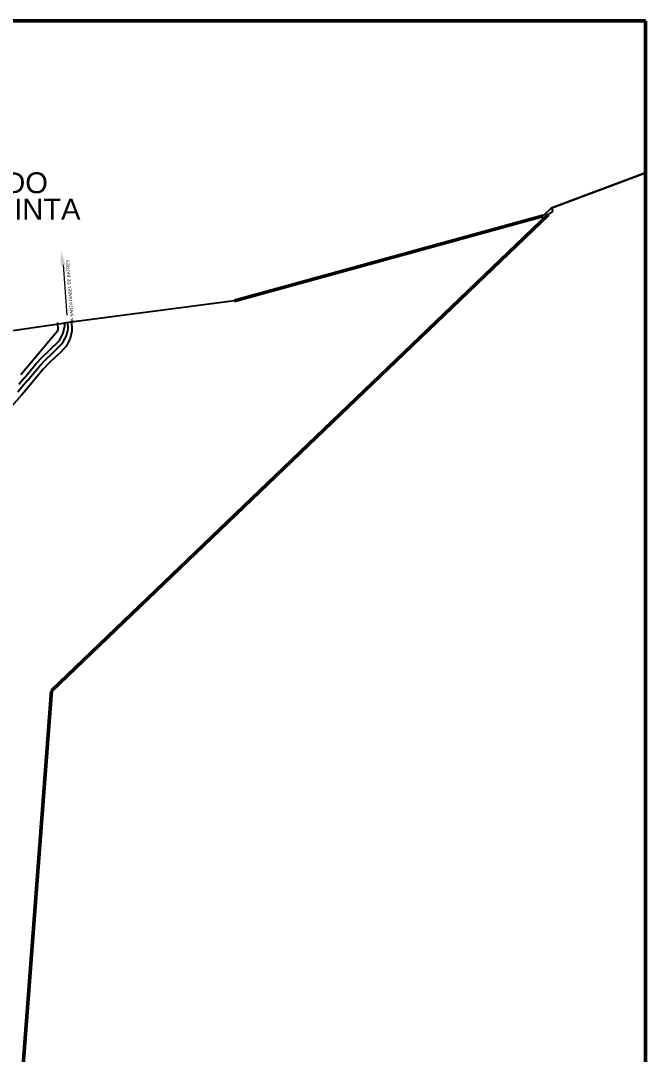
# Model space of a CAD drawing. Header units: metres. Extents: x 500111 to 502674, y 2669847 to 2673197.
# Drawn here: x 501775 to 502674, y 2671709 to 2673197 of the extents above; entities that cross this region are included whole.
import ezdxf
from ezdxf.enums import TextEntityAlignment as Align

# ---------------------------------------------------------------- set-up
doc = ezdxf.new("R2010")
doc.units = ezdxf.units.M
for name, color, linetype in [('CVL_CUADCON_TIT', 1, 'Continuous'), ('CVL_CURV_TX', 2, 'Continuous'), ('LA_QUINTA', 7, 'Continuous')]:
    doc.layers.add(name, color=color, linetype=linetype)
doc.styles.add('ARIAL', font='arial.ttf')

msp = doc.modelspace()

# ---------------------------------------------------------------- linework, layer by layer
at = {"color": 1, "lineweight": 50}
for p, q in [((501819.3, 2672232.1), (502535.1, 2672917.8)), ((502527.4, 2672916), (502082.8, 2672793.5)), ((501770.4, 2671585.1), (501819.3, 2672232.1))]:
    msp.add_line(p, q, dxfattribs=at)
at = {"color": 1}
for p, q in [((502539.4, 2672927.3), (502527.4, 2672916)), ((502535.1, 2672917.8), (502541, 2672922.4)), ((502082.8, 2672793.5), (501836.3, 2672761.6)), ((501618.8, 2672730.1), (501836.3, 2672761.6))]:
    msp.add_line(p, q, dxfattribs=at)
at = {"color": 6, "elevation": 1170.4}
msp.add_lwpolyline([(501848, 2672765.1), (501848.5, 2672749.9), (501846.2, 2672739.3), (501841, 2672728.7), (501832.7, 2672719.7), (501817.6, 2672706.2), (501807.1, 2672695), (501782.1, 2672664.8), (501776.2, 2672657.6), (501739.8, 2672617.1)], dxfattribs=at)
at = {"color": 6}
msp.add_lwpolyline([(501828.1, 2672762.4), (501828.5, 2672751.8), (501828.1, 2672750.3)], dxfattribs=at)
at = {"color": 4}
for points in [[(501784.9, 2672679.1), (501776.7, 2672669.2), (501770.9, 2672662.2)], [(501780.3, 2672682.9), (501772.1, 2672673)]]:
    msp.add_lwpolyline(points, dxfattribs=at)
at = {"layer": 'CVL_CUADCON_TIT'}
msp.add_line((502539.4, 2672927.3), (502541, 2672922.4), dxfattribs=at)
at = {"layer": 'CVL_CUADCON_TIT', "color": 7, "lineweight": 18}
msp.add_line((501835.9, 2672845.4), (501841.3, 2672773.1), dxfattribs=at)
msp.add_solid([(501832.1, 2672844.8), (501839, 2672845.5), (501833.6, 2672865.9)], dxfattribs=at)
at = {"layer": 'CVL_CURV_TX', "color": 7, "lineweight": 50}
for p, q in [((502674.3, 2673196.9), (500110.8, 2673196.9)), ((502674.3, 2670249.2), (502674.3, 2673196.9))]:
    msp.add_line(p, q, dxfattribs=at)
at = {"layer": 'CVL_CURV_TX', "color": 4}
for p, q in [((501836, 2672747.2), (501838.5, 2672757.4)), ((501838.5, 2672757.4), (501838.5, 2672761.9)), ((501840.7, 2672743.3), (501843.1, 2672753.5)), ((501843.1, 2672753.5), (501843, 2672762.5)), ((501830.6, 2672736.6), (501836, 2672747.2)), ((501835.3, 2672732.8), (501840.7, 2672743.3)), ((501815.6, 2672721.8), (501830.6, 2672736.6)), ((501820.3, 2672718), (501835.3, 2672732.8)), ((501797.6, 2672704), (501805.8, 2672712.7)), ((501802.3, 2672700.2), (501810.5, 2672708.9)), ((501805.8, 2672712.7), (501815.6, 2672721.8)), ((501810.5, 2672708.9), (501820.3, 2672718)), ((501780.3, 2672682.9), (501797.6, 2672704)), ((501784.9, 2672679.1), (501802.3, 2672700.2))]:
    msp.add_line(p, q, dxfattribs=at)
at = {"layer": 'CVL_CURV_TX', "color": 6}
msp.add_line((501774.9, 2672687.4), (501828.1, 2672750.3), dxfattribs=at)
at = {"layer": 'LA_QUINTA', "color": 7, "linetype": 'Continuous', "lineweight": 30}
msp.add_line((502674.3, 2672978.1), (502538.9, 2672927.1), dxfattribs=at)

# ---------------------------------------------------------------- texts
at = {"layer": 'CVL_CURV_TX', "color": 7, "style": 'ARIAL'}
for s, p in [('EJIDO', (501752.4, 2672963.6, 7102)), ('LA QUINTA', (501750.4, 2672921.7, 7102))]:
    msp.add_text(s, height=30, dxfattribs=at).set_placement(p, align=Align.MIDDLE)
msp.add_text('A SANTA ISABEL DE BATRES', height=4.5, rotation=94.3326, dxfattribs=at).set_placement((501845.6, 2672808.7, 3558), align=Align.MIDDLE)

doc.saveas('drawing.dxf')
